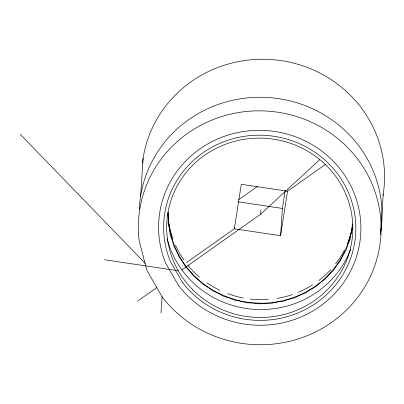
<?xml version="1.0" encoding="UTF-8"?>
<svg xmlns="http://www.w3.org/2000/svg" width="404" height="404" viewBox="0 0 404 404"><rect width="100%" height="100%" fill="white"/><g stroke="black" fill="none" stroke-linecap="round" stroke-linejoin="round"><path stroke-width="0.61" d="M168.377 212.428L168.16 223.831L174.013 246.581L185.769 267.125L202.626 284.062L223.442 296.238L246.788 302.828L271.084 303.379L294.668 297.849L315.928 286.623L333.426 270.463L345.96 250.47L352.682 228.007M181.765 269.948L260.656 214.221L260.923 210.009M140.607 196.213L143.132 158.201M160.994 312.989L162.07 296.778L146.743 269.983L139.112 240.314A121.412 116.943 3.8 0 1 288.229 114.236A121.412 116.943 3.8 0 1 360.888 292.951A121.412 116.943 3.8 0 1 162.07 296.778M234.421 227.558L234.335 228.795L186.562 262.555M325.533 164.362L287.537 191.228L241.294 184.3L234.335 228.795L280.578 235.724L282.391 208.439L285.194 190.516M380.684 232.224L383.209 194.213M280.578 235.724L287.537 191.228M352.51 223.957L350.081 239.476L340.365 260.883L325.215 279.114L305.661 292.92L283.042 301.364L258.898 303.869L234.876 300.263L212.605 290.794L193.607 276.109L179.179 257.202L170.306 235.365L167.998 215.605M260.656 214.221L319.71 159.661M238.708 199.702L257.631 186.335M137.486 301.187L156.853 287.522M237.996 201.788L282.391 208.439M104.55 259.732L178.28 270.776M20.2 134.244L145.324 263.469M352.192 228.028A93.092 89.663 3.8 0 1 347.46 243.435M344.359 250.152A93.092 89.663 3.8 0 1 335.643 263.832M330.841 269.539A93.092 89.663 3.8 0 1 318.736 280.563M312.651 284.805A93.092 89.663 3.8 0 1 298.384 292.279M292.627 294.476A93.092 89.663 3.8 0 1 276.902 298.43M268.276 299.44A93.092 89.663 3.8 0 1 250.142 299.031M243.4 297.995A93.092 89.663 3.8 0 1 227.745 293.632M219.776 290.249A93.092 89.663 3.8 0 1 206.873 282.755M199.485 277.078A93.092 89.663 3.8 0 1 187.981 265.362M183.84 259.898A93.092 89.663 3.8 0 1 175.503 245.213M172.968 238.91A93.092 89.663 3.8 0 1 169.044 223.887M168.044 215.342A93.092 89.663 3.8 0 1 167.912 212.868M350.702 249.238A96.117 92.577 3.8 0 1 255.121 309.383A96.117 92.577 3.8 0 1 167.115 238.512M142.471 163.125A121.412 116.943 3.8 0 1 279.346 60.368A121.412 116.943 3.8 0 1 383.012 195.435M139.335 209.252A121.412 116.943 3.8 0 1 273.266 97.955A121.412 116.943 3.8 0 1 380.275 234.668M182.431 282.416L170.291 261.206A96.117 92.577 3.8 0 1 265.716 135.411A96.117 92.577 3.8 0 1 344.147 272.468A96.117 92.577 3.8 0 1 182.431 282.416M178.356 285.29L165.579 262.964A101.177 97.45 3.8 0 1 266.034 130.548A101.177 97.45 3.8 0 1 348.591 274.821A101.177 97.45 3.8 0 1 178.356 285.29M192.708 289.683A93.092 89.663 3.8 0 0 349.177 253.05A93.092 89.663 3.8 0 0 237.345 140.648A93.092 89.663 3.8 0 0 192.708 289.683"/></g></svg>
